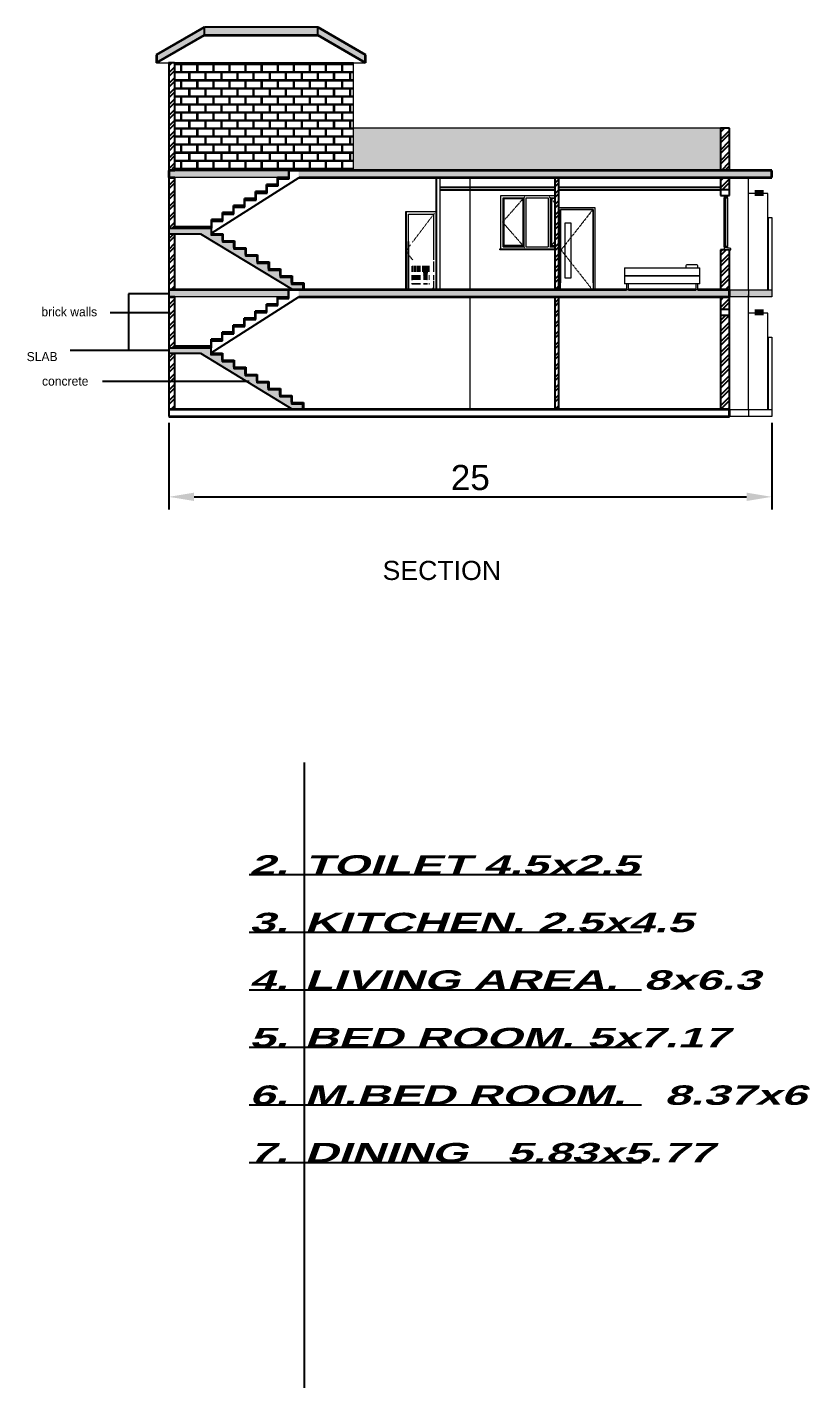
# Model space of a CAD drawing. Header units: millimetres. Extents: x 3093 to 4911, y 206 to 1650.
# Drawn here: x 4132 to 4911, y 206 to 1561 of the extents above; entities that cross this region are included whole.
import ezdxf

# ---------------------------------------------------------------- set-up
doc = ezdxf.new("R2010")
doc.units = ezdxf.units.MM
doc.linetypes.add('Centre', pattern=[1.25, 0.25, -0.1875, 0.625, -0.1875])
doc.linetypes.add('Dash4', pattern=[0.11811, 0.059055, -0.059055])
doc.layers.add('1', color=7, linetype='Continuous')
doc.layers.add('2', color=4, linetype='Continuous')
for name, color, linetype, lineweight in [('A-CLNGSUM', 5, 'Continuous', 9), ('A-DOORSYM', 1, 'Continuous', 9), ('A-FLOROTM', 6, 'Continuous', 9), ('A-FLORSTM', 2, 'Continuous', 9), ('A-GLAZIDM', 6, 'Continuous', 9), ('A-ROOFOTM', 4, 'Continuous', 9), ('A-WALL', 2, 'Continuous', 9), ('I-DETLFUM', 2, 'Continuous', 9)]:
    doc.layers.add(name, color=color, linetype=linetype, lineweight=lineweight)
doc.styles.add('KH1', font='')
doc.styles.get("Standard").update_dxf_attribs({"font": 'arial.ttf'})
doc.styles.get('KH1').set_extended_font_data('Arial Black')
doc.dimstyles.new('ISO-25', dxfattribs={"dimscale": 10, "dimtxt": 2.5, "dimasz": 2.5, "dimexe": 1.25, "dimexo": 0.625, "dimtad": 1, "dimlfac": 0.041667, "dimtxsty": 'Standard', "dimcen": 2.5, "dimadec": 0, "dimazin": 0, "dimtfac": 1, "dimtmove": 0, "dimatfit": 3, "dimfxl": 1, "dimarcsym": 0})
pattern_1 = [(45, (3901.658, 1050.776), (-5.3033, 5.3033), []), (45, (3905.193, 1050.776), (-5.3033, 5.3033), [])]
pattern_2 = [(45, (3901.658, 1169.776), (-5.3033, 5.3033), []), (45, (3905.193, 1169.776), (-5.3033, 5.3033), [])]

# ---------------------------------------------------------------- blocks, each defined once
blk = doc.blocks.new('Single Shutter with peep - D2-129681-Section 2')
at = {"color": 1}
blk.add_line((91.7, 128), (124.2, 128), dxfattribs=at)
at = {"layer": 'A-DOORSYM'}
for p, q in [((91.7, 208.2), (91.7, 135)), ((124.2, 208.2), (91.7, 208.2)), ((91.7, 208.2), (124.2, 208.2)), ((91.7, 128), (91.7, 208.2)), ((124.2, 135), (124.2, 208.2)), ((124.2, 208.2), (124.2, 128)), ((96.2, 194.9), (102.1, 194.9)), ((96.2, 139.8), (96.2, 194.9)), ((102.1, 194.9), (102.1, 139.8)), ((102.1, 139.8), (96.2, 139.8))]:
    blk.add_line(p, q, dxfattribs=at)
at = {"layer": 'A-DOORSYM', "linetype": 'Dash4'}
for p, q in [((123.6, 207.6), (92.3, 167.8)), ((92.3, 167.8), (123.6, 128))]:
    blk.add_line(p, q, dxfattribs=at)
blk = doc.blocks.new('Dbl All Bars - W3-V1-Section 2')
at = {"layer": 'A-GLAZIDM', "color": 252, "lineweight": 18}
for p, q in [((254.7, 229), (254.7, 226.6)), ((258, 229), (254.7, 229)), ((254.7, 226.6), (255.4, 226.6)), ((255.4, 226.6), (255.4, 227.4)), ((255.4, 227.4), (258, 227.4)), ((256.3, 227.4), (255.4, 227.4)), ((255.4, 227.4), (255.4, 177.5)), ((256.3, 177.5), (256.3, 227.4)), ((258, 227.4), (256.3, 227.4)), ((256.3, 227.4), (256.3, 226.6)), ((256.3, 226.6), (258, 226.6)), ((258, 227.4), (258, 229)), ((258, 226.6), (258, 227.4)), ((254.7, 178), (254.7, 175)), ((255.4, 178), (254.7, 178)), ((255.4, 177.5), (255.4, 178)), ((258, 177.5), (255.4, 177.5)), ((255.4, 177.5), (256.3, 177.5)), ((258, 178.3), (256.3, 178.3)), ((256.3, 178.3), (256.3, 177.5)), ((256.3, 177.5), (258, 177.5)), ((258, 177.5), (258, 178.3)), ((258, 177), (258, 177.5)), ((258.5, 177), (258, 177)), ((258.5, 176.8), (258.5, 177)), ((261.4, 176.3), (258.5, 176.8)), ((261.4, 175), (261.4, 176.3)), ((254.7, 175), (261.4, 175))]:
    blk.add_line(p, q, dxfattribs=at)
at = {"layer": 'A-GLAZIDM', "color": 252}
for p, q in [((254.7, 178), (254.7, 226.6)), ((258, 226.6), (258, 178.3))]:
    blk.add_line(p, q, dxfattribs=at)
blk = doc.blocks.new('Bay - Rectangular _3_ - 6ft-157447-Section 2')
at = {"layer": 'A-GLAZIDM', "color": 252, "linetype": 'Centre'}
for p, q in [((56.2, 227.8), (34, 202.5)), ((80.6, 227.8), (85.9, 221.9)), ((34, 202.5), (56.2, 177.1)), ((85.9, 183), (80.6, 177.1))]:
    blk.add_line(p, q, dxfattribs=at)
at = {"layer": 'A-GLAZIDM', "color": 252}
for p, q in [((34.8, 226.6), (55.1, 226.6)), ((34.8, 178), (34.8, 226.6)), ((35.2, 226.2), (35.2, 178.7)), ((35.2, 226.2), (54.7, 226.2)), ((35.6, 225.9), (35.2, 226.2)), ((35.6, 179.1), (35.6, 225.9)), ((35.6, 225.9), (54.3, 225.9)), ((54.7, 226.2), (54.3, 225.9)), ((54.3, 225.9), (54.3, 179.1)), ((54.7, 178.7), (54.7, 226.2)), ((55.1, 226.6), (55.1, 178)), ((57.4, 226.6), (79.4, 226.6)), ((57.4, 178), (57.4, 226.6)), ((79.4, 226.6), (79.4, 178)), ((81.7, 226.6), (85.9, 226.6)), ((81.7, 178), (81.7, 226.6)), ((82.6, 225.9), (82.2, 226.2)), ((85.9, 226.2), (82.2, 226.2)), ((82.2, 226.2), (82.2, 178.7)), ((82.6, 225.9), (82.6, 179.1)), ((85.9, 225.9), (82.6, 225.9)), ((34.8, 178), (55.1, 178)), ((35.2, 178.7), (35.6, 179.1)), ((35.2, 178.7), (54.7, 178.7)), ((54.3, 179.1), (35.6, 179.1)), ((54.7, 178.7), (54.3, 179.1)), ((57.4, 178), (79.4, 178)), ((81.7, 178), (85.9, 178)), ((82.2, 178.7), (82.6, 179.1)), ((82.2, 178.7), (85.9, 178.7)), ((82.6, 179.1), (85.9, 179.1)), ((31.4, 176), (80.8, 176)), ((31.4, 175), (31.4, 176)), ((80.8, 175), (31.4, 175)), ((80.8, 176), (85.9, 176)), ((85.9, 175), (80.8, 175))]:
    blk.add_line(p, q, dxfattribs=at)
blk = doc.blocks.new('Bed _3_ - 1372 x 1905mm - Double-V2-Section 2')
at = {"layer": 'I-DETLFUM', "color": 252}
for p, q in [((155.4, 157), (155.4, 149)), ((155.4, 157), (155.6, 157)), ((155.4, 149), (155.4, 141)), ((155.4, 149), (155.6, 149)), ((155.6, 149), (155.4, 149)), ((155.6, 157), (155.9, 157)), ((155.6, 149), (155.9, 149)), ((155.9, 149), (155.6, 149)), ((155.9, 157), (156.4, 157)), ((155.9, 149), (156.4, 149)), ((156.4, 149), (155.9, 149)), ((156.4, 157), (229.4, 157)), ((156.4, 149), (229.4, 149)), ((229.4, 149), (156.4, 149)), ((216.4, 159), (216.4, 157)), ((227.4, 160), (217.4, 160)), ((228.4, 157), (228.4, 159)), ((229.4, 157), (229.9, 157)), ((229.4, 149), (229.9, 149)), ((229.9, 149), (229.4, 149)), ((229.9, 157), (230.3, 157)), ((229.9, 149), (230.3, 149)), ((230.3, 149), (229.9, 149)), ((230.3, 157), (230.4, 157)), ((230.3, 149), (230.4, 149)), ((230.4, 149), (230.3, 149)), ((230.4, 149), (230.4, 157)), ((230.4, 141), (230.4, 149)), ((155.6, 141), (155.4, 141)), ((155.9, 141), (155.6, 141)), ((156.4, 141), (155.9, 141)), ((229.4, 141), (156.4, 141)), ((157.4, 141), (157.4, 135)), ((157.4, 141), (157.4, 135)), ((159.4, 135), (159.4, 141)), ((159.4, 135), (159.4, 141)), ((226.4, 141), (226.4, 135)), ((226.4, 141), (226.4, 135)), ((228.4, 135), (228.4, 141)), ((228.4, 135), (228.4, 141)), ((229.9, 141), (229.4, 141)), ((230.3, 141), (229.9, 141)), ((230.4, 141), (230.3, 141)), ((157.6, 135), (157.4, 135)), ((158, 135), (157.6, 135)), ((158.4, 135), (158, 135)), ((158.9, 135), (158.4, 135)), ((159.2, 135), (158.9, 135)), ((159.4, 135), (159.2, 135)), ((226.6, 135), (226.4, 135)), ((227, 135), (226.6, 135)), ((227.4, 135), (227, 135)), ((227.9, 135), (227.4, 135)), ((228.2, 135), (227.9, 135)), ((228.4, 135), (228.2, 135))]:
    blk.add_line(p, q, dxfattribs=at)
for centre, start, end in [((217.4, 159), 90, 180), ((227.4, 159), 0, 90)]:
    blk.add_arc(centre, 1, start, end, dxfattribs=at)
blk = doc.blocks.new('Single Shutter with Louvers - D3-123115-Section 2')
at = {"layer": 'A-DOORSYM'}
for p, q in [((4.3, 62.3), (4.3, 89.6)), ((4.3, 89.6), (29.6, 89.6)), ((29.6, 44), (29.6, 89.6)), ((29.6, 31.9), (29.6, 42.4)), ((8.1, 37.6), (9.2, 37.6)), ((8.1, 31.9), (8.1, 37.6)), ((9.2, 37), (8.1, 37)), ((8.1, 36.2), (9.2, 36.2)), ((9.2, 35.5), (8.1, 35.5)), ((8.1, 34.7), (9.2, 34.7)), ((9.2, 33.9), (8.1, 33.9)), ((8.1, 33.1), (9.2, 33.1)), ((9.2, 32.3), (8.1, 32.3)), ((8.1, 23.8), (8.1, 28.8)), ((8.1, 28.4), (16.5, 28.4)), ((16.5, 27.6), (8.1, 27.6)), ((9.9, 37.6), (12.1, 37.6)), ((12.1, 37), (9.9, 37)), ((9.9, 36.2), (12.1, 36.2)), ((12.1, 35.5), (9.9, 35.5)), ((9.9, 34.7), (12.1, 34.7)), ((12.1, 33.9), (9.9, 33.9)), ((9.9, 33.1), (12.1, 33.1)), ((12.1, 32.3), (9.9, 32.3)), ((12.9, 37.6), (16.5, 37.6)), ((16.5, 37), (12.9, 37)), ((12.9, 36.2), (16.5, 36.2)), ((16.5, 35.5), (12.9, 35.5)), ((12.9, 34.7), (16.5, 34.7)), ((16.5, 33.9), (12.9, 33.9)), ((12.9, 33.1), (16.5, 33.1)), ((16.5, 32.3), (12.9, 32.3)), ((17.9, 37.6), (25.3, 37.6)), ((25.3, 37), (17.9, 37)), ((17.9, 36.2), (25.3, 36.2)), ((25.3, 35.5), (17.9, 35.5)), ((17.9, 34.7), (25.3, 34.7)), ((25.3, 33.9), (17.9, 33.9)), ((17.9, 33.1), (25.3, 33.1)), ((25.3, 32.3), (17.9, 32.3)), ((19.2, 31.5), (23.6, 31.5)), ((19.3, 29.9), (23.5, 29.9)), ((23.5, 29.2), (19.3, 29.2)), ((19.3, 28.4), (23.5, 28.4)), ((23.5, 27.6), (19.3, 27.6)), ((23.2, 30.7), (19.7, 30.7)), ((24.8, 28.4), (25.3, 28.4)), ((25.3, 27.6), (24.8, 27.6)), ((29.6, 23.9), (29.6, 28.8)), ((8.1, 26.8), (16.5, 26.8)), ((16.5, 26), (8.1, 26)), ((8.1, 25.2), (16.5, 25.2)), ((16.5, 24.4), (8.1, 24.4)), ((8.1, 19.9), (8.1, 20.9)), ((8.1, 20.5), (16.5, 20.5)), ((16.5, 19.9), (8.1, 19.9)), ((19.3, 26.8), (23.5, 26.8)), ((23.5, 26), (19.3, 26)), ((19.3, 25.2), (23.5, 25.2)), ((23.5, 24.4), (19.3, 24.4)), ((19.3, 20.5), (23.5, 20.5)), ((23.5, 19.9), (19.3, 19.9)), ((24.8, 26.8), (25.3, 26.8)), ((25.3, 26), (24.8, 26)), ((24.8, 25.2), (25.3, 25.2)), ((25.3, 24.4), (24.8, 24.4)), ((24.8, 20.5), (25.3, 20.5)), ((25.3, 19.9), (24.8, 19.9)), ((29.6, 14), (29.6, 22.9))]:
    blk.add_line(p, q, dxfattribs=at)
at = {"layer": 'A-DOORSYM', "linetype": 'Centre'}
for p, q in [((8.6, 61.8), (30.2, 90.2)), ((1.9, 53), (4.1, 55.9)), ((5.5, 57.7), (6.3, 58.8)), ((1.9, 53), (4.1, 49.9)), ((5.5, 48), (8.4, 44)), ((12.9, 37.8), (16.5, 32.8)), ((19.3, 29), (23, 23.8)), ((25.2, 20.9), (25.3, 20.7)), ((28.3, 16.6), (30.2, 14))]:
    blk.add_line(p, q, dxfattribs=at)
blk = doc.blocks.new('*D29')
at = {"color": 0, "lineweight": -2, "transparency": 16777216}
for p, q in [((4273, 1166.9), (4273, 1080.7)), ((4873, 1166.9), (4873, 1080.7)), ((4298, 1093.2), (4848, 1093.2))]:
    blk.add_line(p, q, dxfattribs=at)
at = {"color": 0, "transparency": 16777216}
for points in [[(4298, 1097.4), (4298, 1089.1), (4273, 1093.2)], [(4848, 1097.4), (4848, 1089.1), (4873, 1093.2)]]:
    blk.add_solid(points, dxfattribs=at)
at = {"layer": 'Defpoints', "color": 0, "transparency": 16777216}
for p in [(4273, 1173.1), (4873, 1173.1), (4873, 1093.2)]:
    blk.add_point(p, dxfattribs=at)
at = {"color": 0, "transparency": 16777216, "insert": (4573, 1112.3), "char_height": 25, "attachment_point": 5}
blk.add_mtext('25', dxfattribs=at)

msp = doc.modelspace()

# ---------------------------------------------------------------- hatches: boundary and pattern name
h = msp.add_hatch(color=256)
h.dxf.hatch_style = 1
h.paths.add_polyline_path([(4308.295, 1552.612), (4308.295, 1560.695), (4260.728, 1533.232), (4260.728, 1525.149)])
h.paths.add_polyline_path([(4421.161, 1560.695), (4308.295, 1560.695), (4308.295, 1552.612), (4421.161, 1552.612)])
h.paths.add_polyline_path([(4421.161, 1560.695), (4421.161, 1552.612), (4468.728, 1525.149), (4468.728, 1533.232)])
h = msp.add_hatch()
h.set_pattern_fill('ANSI32', color=256, scale=20)
h.set_pattern_definition([(45, (3901.658, 931.776), (-5.3033, 5.3033), []), (45, (3905.193, 931.776), (-5.3033, 5.3033), [])])
h.paths.add_polyline_path([(4830.978, 1460.149), (4821.978, 1460.149), (4821.978, 1418.149), (4830.978, 1418.149)])
h.paths.add_polyline_path([(4278.978, 1525.149), (4278.728, 1525.149), (4272.978, 1525.149), (4272.978, 1418.149), (4278.978, 1418.149)])
h = msp.add_hatch()
h.set_pattern_fill('AR-B816C', color=256)
h.set_pattern_definition([(0, (3901.658, 931.776), (8, 8), [15.625, -0.375]), (0, (3893.658, 932.151), (8, 8), [15.625, -0.375]), (90, (3901.658, 931.776), (-8, 8), [-8.375, 7.625]), (90, (3901.283, 931.776), (-8, 8), [-8.375, 7.625])])
h.paths.add_polyline_path([(4456.728, 1525.149), (4278.978, 1525.149), (4278.978, 1418.149), (4392.228, 1418.149), (4456.728, 1418.149)])
h = msp.add_hatch(color=256)
h.dxf.hatch_style = 1
h.paths.add_polyline_path([(4821.978, 1460.149), (4456.728, 1460.149), (4456.728, 1418.149), (4821.978, 1418.149)])
h = msp.add_hatch(color=256)
h.dxf.hatch_style = 1
h.paths.add_polyline_path([(4314.486, 1360.649), (4278.728, 1360.649), (4272.978, 1360.649), (4272.978, 1355.149), (4304.334, 1355.149), (4396.271, 1299.149), (4406.423, 1299.149), (4406.423, 1304.649), (4394.931, 1304.649), (4394.931, 1311.649), (4383.439, 1311.649), (4383.439, 1318.649), (4371.947, 1318.649), (4371.947, 1325.649), (4360.455, 1325.649), (4360.455, 1332.649), (4348.962, 1332.649), (4348.962, 1339.649), (4337.47, 1339.649), (4337.47, 1346.649), (4325.978, 1346.649), (4325.978, 1353.649), (4314.486, 1353.649)])
h.paths.add_polyline_path([(4391.978, 1418.149), (4278.978, 1418.149), (4272.978, 1418.149), (4272.978, 1411.149), (4278.978, 1411.149), (4380.978, 1411.149), (4391.978, 1411.149)])
h.paths.add_polyline_path([(4830.978, 1418.149), (4799.453, 1418.149), (4799.26, 1418.149), (4798.478, 1418.149), (4798.044, 1418.149), (4797.503, 1418.149), (4730.453, 1418.149), (4730.26, 1418.149), (4729.478, 1418.149), (4729.044, 1418.149), (4728.503, 1418.149), (4695.206, 1418.149), (4695.206, 1418.147), (4662.75, 1418.147), (4402.978, 1418.149), (4402.278, 1418.149), (4402.278, 1411.149), (4830.978, 1411.149)])
h.paths.add_polyline_path([(4849.978, 1418.149), (4830.978, 1418.149), (4830.978, 1411.149), (4849.978, 1411.149)])
h.paths.add_polyline_path([(4872.978, 1418.149), (4849.978, 1418.149), (4849.978, 1411.149), (4872.978, 1411.149)])
h = msp.add_hatch()
h.set_pattern_fill('ANSI32', color=256, scale=20)
h.set_pattern_definition(pattern_2)
h.paths.add_polyline_path([(4278.978, 1411.149), (4272.978, 1411.149), (4272.978, 1360.649), (4278.978, 1360.649)])
h = msp.add_hatch()
h.set_pattern_fill('ANSI32', color=256, scale=20)
h.set_pattern_definition(pattern_2)
h.paths.add_polyline_path([(4660.978, 1411.149), (4656.978, 1411.149), (4656.978, 1299.149), (4660.978, 1299.149)])
h = msp.add_hatch()
h.set_pattern_fill('ANSI32', color=256, scale=20)
h.set_pattern_definition(pattern_2)
h.paths.add_polyline_path([(4830.978, 1411.149), (4821.978, 1411.149), (4821.978, 1399.149), (4830.978, 1399.149)])
h = msp.add_hatch(color=256)
h.dxf.hatch_style = 1
h.paths.add_polyline_path([(4865.006, 1398.762), (4856.006, 1398.762), (4856.006, 1392.762), (4865.006, 1392.762)])
h = msp.add_hatch()
h.set_pattern_fill('ANSI32', color=256, scale=20)
h.set_pattern_definition(pattern_2)
h.paths.add_polyline_path([(4278.978, 1355.149), (4272.978, 1355.149), (4272.978, 1299.149), (4278.978, 1299.149)])
h = msp.add_hatch()
h.set_pattern_fill('ANSI32', color=256, scale=20)
h.set_pattern_definition(pattern_2)
h.paths.add_polyline_path([(4830.978, 1339.149), (4825.742, 1339.149), (4821.978, 1339.149), (4821.978, 1299.149), (4830.978, 1299.149)])
h = msp.add_hatch(color=256)
h.dxf.hatch_style = 1
h.paths.add_polyline_path([(4314.486, 1241.649), (4278.728, 1241.649), (4272.978, 1241.649), (4272.978, 1236.149), (4304.334, 1236.149), (4396.271, 1180.149), (4406.423, 1180.149), (4406.423, 1185.649), (4394.931, 1185.649), (4394.931, 1192.649), (4383.439, 1192.649), (4383.439, 1199.649), (4371.947, 1199.649), (4371.947, 1206.649), (4360.455, 1206.649), (4360.455, 1213.649), (4348.962, 1213.649), (4348.962, 1220.649), (4337.47, 1220.649), (4337.47, 1227.649), (4325.978, 1227.649), (4325.978, 1234.649), (4314.486, 1234.649)])
h.paths.add_polyline_path([(4391.978, 1299.149), (4278.978, 1299.149), (4272.978, 1299.149), (4272.978, 1292.149), (4278.978, 1292.149), (4380.978, 1292.149), (4391.978, 1292.149)])
h.paths.add_polyline_path([(4830.978, 1299.149), (4799.453, 1299.149), (4799.26, 1299.149), (4798.478, 1299.149), (4798.044, 1299.149), (4797.503, 1299.149), (4730.453, 1299.149), (4730.26, 1299.149), (4729.478, 1299.149), (4729.044, 1299.149), (4728.503, 1299.149), (4695.206, 1299.149), (4695.206, 1299.147), (4662.75, 1299.147), (4402.978, 1299.149), (4402.278, 1299.149), (4402.278, 1292.149), (4830.978, 1292.149)])
h.paths.add_polyline_path([(4849.978, 1299.149), (4830.978, 1299.149), (4830.978, 1292.149), (4849.978, 1292.149)])
h.paths.add_polyline_path([(4872.978, 1299.149), (4849.978, 1299.149), (4849.978, 1292.149), (4872.978, 1292.149)])
h = msp.add_hatch()
h.set_pattern_fill('ANSI32', color=256, scale=20)
h.set_pattern_definition(pattern_1)
h.paths.add_polyline_path([(4278.978, 1292.149), (4272.978, 1292.149), (4272.978, 1241.649), (4278.978, 1241.649)])
h = msp.add_hatch()
h.set_pattern_fill('ANSI32', color=256, scale=20)
h.set_pattern_definition(pattern_1)
h.paths.add_polyline_path([(4660.978, 1292.149), (4656.978, 1292.149), (4656.978, 1180.149), (4660.978, 1180.149)])
h = msp.add_hatch()
h.set_pattern_fill('ANSI32', color=256, scale=20)
h.set_pattern_definition(pattern_1)
h.paths.add_polyline_path([(4830.978, 1292.149), (4821.978, 1292.149), (4821.978, 1280.149), (4830.978, 1280.149)])
h = msp.add_hatch()
h.set_pattern_fill('ANSI32', color=256, scale=20)
h.set_pattern_definition([(45, (-12186.933, -5038.182), (-5.303301, 5.303301), []), (45, (-12183.397, -5038.182), (-5.303301, 5.303301), [])])
h.paths.add_polyline_path([(4830.978, 1274.149), (4821.978, 1274.149), (4821.978, 1220.149), (4830.978, 1220.149)])
h.paths.add_polyline_path([(4830.978, 1220.149), (4821.978, 1220.149), (4821.978, 1180.149), (4830.978, 1180.149)])
h = msp.add_hatch(color=256)
h.dxf.hatch_style = 1
h.paths.add_polyline_path([(4865.006, 1279.762), (4856.006, 1279.762), (4856.006, 1273.762), (4865.006, 1273.762)])
h = msp.add_hatch()
h.set_pattern_fill('ANSI32', color=256, scale=20)
h.set_pattern_definition(pattern_1)
h.paths.add_polyline_path([(4278.978, 1236.149), (4272.978, 1236.149), (4272.978, 1180.149), (4278.978, 1180.149)])

# ---------------------------------------------------------------- linework, layer by layer
for p, q in [((4308.295, 1552.612), (4308.295, 1560.695)), ((4421.161, 1560.695), (4308.295, 1560.695)), ((4421.161, 1552.612), (4421.161, 1560.695)), ((4315.228, 1355.594), (4402.528, 1411.149)), ((4381.228, 1404.149), (4381.228, 1411.149)), ((4392.228, 1411.149), (4392.228, 1418.149)), ((4359.228, 1390.149), (4359.228, 1397.149)), ((4370.228, 1397.149), (4370.228, 1404.149)), ((4337.228, 1376.149), (4337.228, 1383.149)), ((4348.228, 1383.149), (4348.228, 1390.149)), ((4315.228, 1362.149), (4315.228, 1369.149)), ((4326.228, 1369.149), (4326.228, 1376.149)), ((4868.978, 1371.149), (4868.978, 1299.149)), ((4273.228, 1360.649), (4278.978, 1360.649)), ((4273.228, 1360.649), (4278.978, 1360.649)), ((4273.228, 1355.149), (4304.584, 1355.149)), ((4304.584, 1355.149), (4396.521, 1299.149)), ((4315.228, 1362.149), (4315.228, 1360.649)), ((4315.228, 1355.149), (4315.228, 1360.649)), ((4326.228, 1353.649), (4326.228, 1346.649)), ((4337.72, 1346.649), (4337.72, 1339.649)), ((4349.212, 1339.649), (4349.212, 1332.649)), ((4360.705, 1332.649), (4360.705, 1325.649)), ((4372.197, 1325.649), (4372.197, 1318.649)), ((4383.689, 1318.649), (4383.689, 1311.649)), ((4395.181, 1311.649), (4395.181, 1304.649)), ((4406.673, 1304.649), (4406.673, 1299.149)), ((4272.978, 1295.444), (4232.938, 1295.444)), ((4232.938, 1295.444), (4232.938, 1238.92)), ((4314.978, 1236.58), (4402.301, 1292.149)), ((4380.978, 1285.134), (4380.978, 1292.134)), ((4391.978, 1292.134), (4391.978, 1299.134)), ((4407.165, 1299.149), (4406.673, 1299.149)), ((4407.165, 1299.149), (4406.673, 1299.149)), ((4214.478, 1276.596), (4274.297, 1276.596)), ((4358.978, 1271.134), (4358.978, 1278.134)), ((4369.978, 1278.134), (4369.978, 1285.134)), ((4336.978, 1257.134), (4336.978, 1264.134)), ((4347.978, 1264.134), (4347.978, 1271.134)), ((4314.978, 1243.134), (4314.978, 1250.134)), ((4325.978, 1250.134), (4325.978, 1257.134)), ((4868.978, 1252.149), (4868.978, 1180.149)), ((4272.978, 1238.92), (4174.776, 1238.92)), ((4272.978, 1241.634), (4278.728, 1241.634)), ((4272.978, 1241.634), (4278.728, 1241.634)), ((4272.978, 1236.134), (4304.334, 1236.134)), ((4304.334, 1236.134), (4396.271, 1180.134)), ((4314.978, 1243.134), (4314.978, 1241.634)), ((4314.978, 1236.134), (4314.978, 1241.634)), ((4325.978, 1234.634), (4325.978, 1227.634)), ((4337.47, 1227.634), (4337.47, 1220.634)), ((4348.962, 1220.634), (4348.962, 1213.634)), ((4207.024, 1208.298), (4353.004, 1208.298)), ((4360.455, 1213.634), (4360.455, 1206.634)), ((4371.947, 1206.634), (4371.947, 1199.634)), ((4383.439, 1199.634), (4383.439, 1192.634)), ((4394.931, 1192.634), (4394.931, 1185.634)), ((4406.423, 1185.634), (4406.423, 1180.134)), ((4406.915, 1180.134), (4406.423, 1180.134)), ((4406.915, 1180.134), (4406.423, 1180.134))]:
    msp.add_line(p, q)
at = {"color": 252}
for p, q in [((4508.947, 1377.149), (4508.947, 1299.149)), ((4511.309, 1347.429), (4511.309, 1299.149))]:
    msp.add_line(p, q, dxfattribs=at)
at = {"layer": '2'}
for p, q in [((4407.739, 828.663), (4407.739, 206.359)), ((4352.771, 717.152), (4743.389, 717.152)), ((4352.771, 659.868), (4743.389, 659.868)), ((4352.771, 602.585), (4743.389, 602.585)), ((4352.771, 545.301), (4743.389, 545.301)), ((4352.771, 488.017), (4743.389, 488.017)), ((4352.771, 430.733), (4743.389, 430.733))]:
    msp.add_line(p, q, dxfattribs=at)
at = {"layer": 'A-CLNGSUM', "lineweight": 25}
for p, q in [((4656.978, 1401.149), (4542.974, 1401.149)), ((4542.974, 1398.905), (4656.978, 1398.905)), ((4821.978, 1401.149), (4660.978, 1401.149)), ((4660.978, 1398.905), (4821.978, 1398.905))]:
    msp.add_line(p, q, dxfattribs=at)
at = {"layer": 'A-FLOROTM', "lineweight": 35}
for p, q in [((4278.978, 1418.149), (4272.978, 1418.149)), ((4272.978, 1418.149), (4272.978, 1411.149)), ((4272.978, 1411.149), (4278.978, 1411.149)), ((4872.978, 1418.149), (4392.228, 1418.149)), ((4402.528, 1411.149), (4872.978, 1411.149)), ((4872.978, 1411.149), (4872.978, 1418.149)), ((4278.978, 1299.149), (4272.978, 1299.149)), ((4272.978, 1292.149), (4278.978, 1292.149)), ((4728.503, 1299.149), (4278.978, 1299.149)), ((4402.301, 1292.149), (4830.978, 1292.149)), ((4797.503, 1299.149), (4730.453, 1299.149)), ((4830.978, 1299.149), (4799.453, 1299.149)), ((4830.978, 1292.149), (4830.978, 1299.149)), ((4278.978, 1180.149), (4272.978, 1180.149)), ((4830.978, 1180.149), (4278.978, 1180.149)), ((4830.978, 1173.149), (4830.978, 1180.149)), ((4272.978, 1173.149), (4278.978, 1173.149)), ((4272.978, 1173.149), (4830.978, 1173.149))]:
    msp.add_line(p, q, dxfattribs=at)
at = {"layer": 'A-FLOROTM'}
for p, q in [((4872.978, 1292.149), (4830.978, 1292.149)), ((4849.978, 1299.149), (4849.978, 1292.149)), ((4872.978, 1299.149), (4872.978, 1292.149)), ((4849.978, 1180.149), (4849.978, 1173.149)), ((4872.978, 1180.149), (4872.978, 1173.149)), ((4872.978, 1173.149), (4830.978, 1173.149))]:
    msp.add_line(p, q, dxfattribs=at)
at = {"layer": 'A-FLORSTM', "lineweight": 25}
for p, q in [((4392.228, 1411.149), (4381.228, 1411.149)), ((4381.228, 1411.149), (4381.228, 1409.649)), ((4381.72, 1409.649), (4381.228, 1409.649)), ((4381.228, 1409.649), (4392.228, 1409.649)), ((4381.228, 1409.355), (4381.228, 1404.149)), ((4381.72, 1402.649), (4381.72, 1409.649)), ((4392.228, 1416.355), (4392.228, 1411.149)), ((4392.228, 1409.649), (4392.228, 1411.149)), ((4392.228, 1409.649), (4392.72, 1409.649)), ((4392.72, 1409.649), (4392.72, 1418.149)), ((4370.228, 1397.149), (4359.228, 1397.149)), ((4359.228, 1397.149), (4359.228, 1395.649)), ((4359.72, 1395.649), (4359.228, 1395.649)), ((4359.228, 1395.649), (4370.228, 1395.649)), ((4359.228, 1395.355), (4359.228, 1390.149)), ((4359.72, 1388.649), (4359.72, 1395.649)), ((4381.228, 1404.149), (4370.228, 1404.149)), ((4370.228, 1404.149), (4370.228, 1402.649)), ((4370.72, 1402.649), (4370.228, 1402.649)), ((4370.228, 1402.649), (4381.228, 1402.649)), ((4370.228, 1402.355), (4370.228, 1397.149)), ((4370.228, 1395.649), (4370.228, 1397.149)), ((4370.228, 1395.649), (4370.72, 1395.649)), ((4370.72, 1395.649), (4370.72, 1402.649)), ((4381.228, 1402.649), (4381.228, 1404.149)), ((4381.228, 1402.649), (4381.72, 1402.649)), ((4348.228, 1383.149), (4337.228, 1383.149)), ((4337.228, 1383.149), (4337.228, 1381.649)), ((4337.72, 1381.649), (4337.228, 1381.649)), ((4337.228, 1381.649), (4348.228, 1381.649)), ((4337.72, 1374.649), (4337.72, 1381.649)), ((4359.228, 1390.149), (4348.228, 1390.149)), ((4348.228, 1390.149), (4348.228, 1388.649)), ((4348.72, 1388.649), (4348.228, 1388.649)), ((4348.228, 1388.649), (4359.228, 1388.649)), ((4348.228, 1388.355), (4348.228, 1383.149)), ((4348.228, 1381.649), (4348.228, 1383.149)), ((4348.228, 1381.649), (4348.72, 1381.649)), ((4348.72, 1381.649), (4348.72, 1388.649)), ((4359.228, 1388.649), (4359.228, 1390.149)), ((4359.228, 1388.649), (4359.72, 1388.649)), ((4326.228, 1369.149), (4315.228, 1369.149)), ((4315.228, 1369.149), (4315.228, 1367.649)), ((4337.228, 1376.149), (4326.228, 1376.149)), ((4326.228, 1376.149), (4326.228, 1374.649)), ((4326.72, 1374.649), (4326.228, 1374.649)), ((4326.228, 1374.649), (4337.228, 1374.649)), ((4326.228, 1374.355), (4326.228, 1369.149)), ((4326.228, 1367.649), (4326.228, 1369.149)), ((4326.72, 1367.649), (4326.72, 1374.649)), ((4337.228, 1381.355), (4337.228, 1376.149)), ((4337.228, 1374.649), (4337.228, 1376.149)), ((4337.228, 1374.649), (4337.72, 1374.649)), ((4315.228, 1362.149), (4278.978, 1362.149)), ((4278.978, 1360.649), (4315.228, 1360.649)), ((4315.72, 1367.649), (4315.228, 1367.649)), ((4315.228, 1367.649), (4326.228, 1367.649)), ((4315.228, 1367.355), (4315.228, 1362.149)), ((4315.228, 1360.649), (4315.72, 1360.649)), ((4315.72, 1355.149), (4315.228, 1355.149)), ((4315.228, 1353.649), (4315.228, 1355.149)), ((4315.228, 1355.149), (4326.228, 1355.149)), ((4315.72, 1360.649), (4315.72, 1367.649)), ((4326.228, 1367.649), (4326.72, 1367.649)), ((4326.228, 1355.149), (4326.228, 1353.649)), ((4326.228, 1355.149), (4326.72, 1355.149)), ((4326.72, 1355.149), (4326.72, 1346.649)), ((4326.228, 1353.649), (4314.736, 1353.649)), ((4326.228, 1348.443), (4326.228, 1353.649)), ((4337.72, 1346.649), (4326.228, 1346.649)), ((4326.72, 1348.149), (4337.72, 1348.149)), ((4337.72, 1348.149), (4337.72, 1346.649)), ((4337.72, 1348.149), (4338.212, 1348.149)), ((4337.72, 1341.443), (4337.72, 1346.649)), ((4338.212, 1348.149), (4338.212, 1339.649)), ((4338.212, 1341.149), (4349.212, 1341.149)), ((4349.212, 1341.149), (4349.212, 1339.649)), ((4349.212, 1341.149), (4349.705, 1341.149)), ((4349.705, 1341.149), (4349.705, 1332.649)), ((4349.212, 1339.649), (4337.72, 1339.649)), ((4349.212, 1334.443), (4349.212, 1339.649)), ((4360.705, 1332.649), (4349.212, 1332.649)), ((4349.705, 1334.149), (4360.705, 1334.149)), ((4360.705, 1334.149), (4360.705, 1332.649)), ((4360.705, 1334.149), (4361.197, 1334.149)), ((4360.705, 1327.443), (4360.705, 1332.649)), ((4361.197, 1334.149), (4361.197, 1325.649)), ((4372.197, 1325.649), (4360.705, 1325.649)), ((4361.197, 1327.149), (4372.197, 1327.149)), ((4372.197, 1327.149), (4372.197, 1325.649)), ((4372.197, 1327.149), (4372.689, 1327.149)), ((4372.197, 1320.443), (4372.197, 1325.649)), ((4383.689, 1318.649), (4372.197, 1318.649)), ((4372.689, 1327.149), (4372.689, 1318.649)), ((4372.689, 1320.149), (4383.689, 1320.149)), ((4383.689, 1320.149), (4383.689, 1318.649)), ((4383.689, 1320.149), (4384.181, 1320.149)), ((4383.689, 1313.443), (4383.689, 1318.649)), ((4384.181, 1320.149), (4384.181, 1311.649)), ((4395.181, 1311.649), (4383.689, 1311.649)), ((4384.181, 1313.149), (4395.181, 1313.149)), ((4395.181, 1313.149), (4395.181, 1311.649)), ((4395.181, 1313.149), (4395.673, 1313.149)), ((4395.181, 1306.443), (4395.181, 1311.649)), ((4406.673, 1304.649), (4395.181, 1304.649)), ((4395.673, 1313.149), (4395.673, 1304.649)), ((4395.673, 1306.149), (4406.673, 1306.149)), ((4406.673, 1306.149), (4406.673, 1304.649)), ((4406.673, 1306.149), (4407.165, 1306.149)), ((4406.673, 1299.443), (4406.673, 1304.649)), ((4407.165, 1306.149), (4407.165, 1299.149)), ((4391.978, 1292.134), (4380.978, 1292.134)), ((4380.978, 1292.134), (4380.978, 1290.634)), ((4381.47, 1290.634), (4380.978, 1290.634)), ((4380.978, 1290.634), (4391.978, 1290.634)), ((4380.978, 1290.34), (4380.978, 1285.134)), ((4381.47, 1283.634), (4381.47, 1290.634)), ((4391.978, 1297.34), (4391.978, 1292.134)), ((4391.978, 1290.634), (4391.978, 1292.134)), ((4391.978, 1290.634), (4392.47, 1290.634)), ((4392.47, 1290.634), (4392.47, 1299.149)), ((4369.978, 1278.134), (4358.978, 1278.134)), ((4358.978, 1278.134), (4358.978, 1276.634)), ((4359.47, 1276.634), (4358.978, 1276.634)), ((4358.978, 1276.634), (4369.978, 1276.634)), ((4358.978, 1276.34), (4358.978, 1271.134)), ((4359.47, 1269.634), (4359.47, 1276.634)), ((4380.978, 1285.134), (4369.978, 1285.134)), ((4369.978, 1285.134), (4369.978, 1283.634)), ((4370.47, 1283.634), (4369.978, 1283.634)), ((4369.978, 1283.634), (4380.978, 1283.634)), ((4369.978, 1283.34), (4369.978, 1278.134)), ((4369.978, 1276.634), (4369.978, 1278.134)), ((4369.978, 1276.634), (4370.47, 1276.634)), ((4370.47, 1276.634), (4370.47, 1283.634)), ((4380.978, 1283.634), (4380.978, 1285.134)), ((4380.978, 1283.634), (4381.47, 1283.634)), ((4347.978, 1264.134), (4336.978, 1264.134)), ((4336.978, 1264.134), (4336.978, 1262.634)), ((4337.47, 1262.634), (4336.978, 1262.634)), ((4336.978, 1262.634), (4347.978, 1262.634)), ((4336.978, 1262.34), (4336.978, 1257.134)), ((4337.47, 1255.634), (4337.47, 1262.634)), ((4358.978, 1271.134), (4347.978, 1271.134)), ((4347.978, 1271.134), (4347.978, 1269.634)), ((4348.47, 1269.634), (4347.978, 1269.634)), ((4347.978, 1269.634), (4358.978, 1269.634)), ((4347.978, 1269.34), (4347.978, 1264.134)), ((4347.978, 1262.634), (4347.978, 1264.134)), ((4347.978, 1262.634), (4348.47, 1262.634)), ((4348.47, 1262.634), (4348.47, 1269.634)), ((4358.978, 1269.634), (4358.978, 1271.134)), ((4358.978, 1269.634), (4359.47, 1269.634)), ((4325.978, 1250.134), (4314.978, 1250.134)), ((4314.978, 1250.134), (4314.978, 1248.634)), ((4315.47, 1248.634), (4314.978, 1248.634)), ((4314.978, 1248.634), (4325.978, 1248.634)), ((4314.978, 1248.34), (4314.978, 1243.134)), ((4315.47, 1241.634), (4315.47, 1248.634)), ((4336.978, 1257.134), (4325.978, 1257.134)), ((4325.978, 1257.134), (4325.978, 1255.634)), ((4326.47, 1255.634), (4325.978, 1255.634)), ((4325.978, 1255.634), (4336.978, 1255.634)), ((4325.978, 1255.34), (4325.978, 1250.134)), ((4325.978, 1248.634), (4325.978, 1250.134)), ((4325.978, 1248.634), (4326.47, 1248.634)), ((4326.47, 1248.634), (4326.47, 1255.634)), ((4336.978, 1255.634), (4336.978, 1257.134)), ((4336.978, 1255.634), (4337.47, 1255.634)), ((4314.978, 1243.134), (4278.728, 1243.134)), ((4278.728, 1241.634), (4314.978, 1241.634)), ((4325.978, 1234.634), (4314.486, 1234.634)), ((4314.978, 1241.634), (4315.47, 1241.634)), ((4315.47, 1236.134), (4314.978, 1236.134)), ((4314.978, 1234.634), (4314.978, 1236.134)), ((4314.978, 1236.134), (4325.978, 1236.134)), ((4325.978, 1236.134), (4325.978, 1234.634)), ((4325.978, 1236.134), (4326.47, 1236.134)), ((4325.978, 1229.428), (4325.978, 1234.634)), ((4326.47, 1236.134), (4326.47, 1227.634)), ((4337.47, 1227.634), (4325.978, 1227.634)), ((4326.47, 1229.134), (4337.47, 1229.134)), ((4337.47, 1229.134), (4337.47, 1227.634)), ((4337.47, 1229.134), (4337.962, 1229.134)), ((4337.47, 1222.428), (4337.47, 1227.634)), ((4348.962, 1220.634), (4337.47, 1220.634)), ((4337.962, 1229.134), (4337.962, 1220.634)), ((4337.962, 1222.134), (4348.962, 1222.134)), ((4348.962, 1222.134), (4348.962, 1220.634)), ((4348.962, 1222.134), (4349.455, 1222.134)), ((4348.962, 1215.428), (4348.962, 1220.634)), ((4349.455, 1222.134), (4349.455, 1213.634)), ((4360.455, 1213.634), (4348.962, 1213.634)), ((4349.455, 1215.134), (4360.455, 1215.134)), ((4360.455, 1215.134), (4360.455, 1213.634)), ((4360.455, 1215.134), (4360.947, 1215.134)), ((4360.455, 1208.428), (4360.455, 1213.634)), ((4371.947, 1206.634), (4360.455, 1206.634)), ((4360.947, 1215.134), (4360.947, 1206.634)), ((4360.947, 1208.134), (4371.947, 1208.134)), ((4371.947, 1208.134), (4371.947, 1206.634)), ((4371.947, 1208.134), (4372.439, 1208.134)), ((4371.947, 1201.428), (4371.947, 1206.634)), ((4372.439, 1208.134), (4372.439, 1199.634)), ((4383.439, 1199.634), (4371.947, 1199.634)), ((4372.439, 1201.134), (4383.439, 1201.134)), ((4383.439, 1201.134), (4383.439, 1199.634)), ((4383.439, 1201.134), (4383.931, 1201.134)), ((4383.439, 1194.428), (4383.439, 1199.634)), ((4394.931, 1192.634), (4383.439, 1192.634)), ((4383.931, 1201.134), (4383.931, 1192.634)), ((4383.931, 1194.134), (4394.931, 1194.134)), ((4394.931, 1194.134), (4394.931, 1192.634)), ((4394.931, 1194.134), (4395.423, 1194.134)), ((4394.931, 1187.428), (4394.931, 1192.634)), ((4395.423, 1194.134), (4395.423, 1185.634)), ((4406.423, 1185.634), (4394.931, 1185.634)), ((4395.423, 1187.134), (4406.423, 1187.134)), ((4406.423, 1187.134), (4406.423, 1185.634)), ((4406.423, 1187.134), (4406.915, 1187.134)), ((4406.423, 1180.428), (4406.423, 1185.634)), ((4406.915, 1187.134), (4406.915, 1180.134))]:
    msp.add_line(p, q, dxfattribs=at)
at = {"layer": 'A-FLORSTM'}
for p, q in [((4314.736, 1360.649), (4314.736, 1353.649)), ((4314.486, 1241.634), (4314.486, 1234.634))]:
    msp.add_line(p, q, dxfattribs=at)
at = {"layer": 'A-ROOFOTM', "lineweight": 35}
for p, q in [((4260.728, 1533.232), (4308.295, 1560.695)), ((4421.161, 1560.695), (4468.728, 1533.232)), ((4260.728, 1525.149), (4308.295, 1552.612)), ((4308.295, 1552.612), (4421.161, 1552.612)), ((4421.161, 1552.612), (4468.728, 1525.149)), ((4260.728, 1533.232), (4260.728, 1525.149)), ((4468.728, 1525.149), (4468.728, 1533.232))]:
    msp.add_line(p, q, dxfattribs=at)
at = {"layer": 'A-ROOFOTM'}
for p, q in [((4260.728, 1525.149), (4272.728, 1525.149)), ((4456.728, 1525.149), (4468.728, 1525.149))]:
    msp.add_line(p, q, dxfattribs=at)
at = {"layer": 'A-WALL', "lineweight": 25}
for p, q in [((4278.728, 1525.149), (4272.728, 1525.149)), ((4272.978, 1525.149), (4272.978, 1418.149)), ((4278.978, 1418.149), (4278.978, 1525.149)), ((4821.978, 1460.149), (4821.978, 1418.149)), ((4830.978, 1460.149), (4821.978, 1460.149)), ((4830.978, 1418.149), (4830.978, 1460.149)), ((4272.978, 1413.149), (4272.978, 1299.149)), ((4278.978, 1360.649), (4278.978, 1411.149)), ((4539.006, 1410.762), (4539.006, 1298.762)), ((4656.978, 1411.149), (4656.978, 1299.149)), ((4660.978, 1299.149), (4660.978, 1411.149)), ((4821.978, 1411.149), (4821.978, 1393.149)), ((4830.978, 1393.149), (4830.978, 1411.149)), ((4821.978, 1399.149), (4830.978, 1399.149)), ((4821.978, 1393.149), (4830.978, 1393.149)), ((4278.978, 1299.149), (4278.978, 1355.149)), ((4821.978, 1339.149), (4821.978, 1299.149)), ((4830.978, 1339.149), (4821.978, 1339.149)), ((4830.978, 1299.149), (4830.978, 1339.149)), ((4272.978, 1301.149), (4272.978, 1173.149)), ((4278.978, 1241.649), (4278.978, 1292.149)), ((4656.978, 1292.149), (4656.978, 1180.149)), ((4660.978, 1180.149), (4660.978, 1292.149)), ((4821.978, 1292.149), (4821.978, 1274.149)), ((4830.978, 1274.149), (4830.978, 1294.149)), ((4821.978, 1280.149), (4830.978, 1280.149)), ((4821.978, 1274.149), (4821.978, 1180.149)), ((4821.978, 1274.149), (4830.978, 1274.149)), ((4830.978, 1180.149), (4830.978, 1274.149)), ((4278.978, 1180.149), (4278.978, 1236.149))]:
    msp.add_line(p, q, dxfattribs=at)
at = {"layer": 'A-WALL'}
for p, q in [((4456.728, 1525.149), (4278.728, 1525.149)), ((4456.728, 1418.149), (4456.728, 1525.149)), ((4821.978, 1460.149), (4456.728, 1460.149)), ((4278.978, 1418.149), (4392.228, 1418.149)), ((4381.228, 1411.149), (4278.978, 1411.149)), ((4542.974, 1298.762), (4542.974, 1410.762)), ((4572.978, 1299.149), (4572.978, 1411.149)), ((4849.978, 1299.149), (4849.978, 1411.149)), ((4868.978, 1395.149), (4849.978, 1395.149)), ((4868.978, 1371.149), (4868.978, 1395.149)), ((4603.478, 1393.149), (4656.978, 1393.149)), ((4603.478, 1340.133), (4603.478, 1393.149)), ((4508.947, 1377.149), (4538.947, 1377.149)), ((4538.947, 1377.149), (4538.947, 1299.149)), ((4660.978, 1381.149), (4696.978, 1381.149)), ((4696.978, 1381.149), (4696.978, 1299.149)), ((4868.978, 1371.149), (4872.978, 1371.149)), ((4872.978, 1371.149), (4872.978, 1299.149)), ((4278.978, 1299.149), (4325.144, 1299.149)), ((4391.978, 1292.149), (4278.978, 1292.149)), ((4572.978, 1180.149), (4572.978, 1292.149)), ((4830.978, 1299.149), (4872.978, 1299.149)), ((4849.978, 1180.149), (4849.978, 1294.149)), ((4868.978, 1276.149), (4849.978, 1276.149)), ((4868.978, 1252.149), (4868.978, 1276.149)), ((4868.978, 1252.149), (4872.978, 1252.149)), ((4872.978, 1252.149), (4872.978, 1180.149)), ((4830.978, 1180.149), (4872.978, 1180.149))]:
    msp.add_line(p, q, dxfattribs=at)

# ---------------------------------------------------------------- block references
at = {"layer": 'A-DOORSYM'}
for name, p in [('Single Shutter with Louvers - D3-123115-Section 2', (4507.025, 1285.149)), ('Single Shutter with peep - D2-129681-Section 2', (4571.056, 1171.149))]:
    msp.add_blockref(name, p, dxfattribs=at)
at = {"layer": 'A-GLAZIDM'}
for name in ['Bay - Rectangular _3_ - 6ft-157447-Section 2', 'Dbl All Bars - W3-V1-Section 2']:
    msp.add_blockref(name, (4571.056, 1164.149), dxfattribs=at)
at = {"layer": 'I-DETLFUM'}
msp.add_blockref('Bed _3_ - 1372 x 1905mm - Double-V2-Section 2', (4571.056, 1164.149), dxfattribs=at)

# ---------------------------------------------------------------- texts
at = {"char_height": 9, "width": 146.45686, "attachment_point": 1}
for s, insert in [('{\\fCopperplate Gothic Light|b0|i0|c0|p34;\\C4;brick walls}', (4146.066, 1281.925)), ('{\\fCopperplate Gothic Light|b0|i0|c0|p34;\\C4;SLAB}', (4131.416, 1237.337)), ('{\\fCopperplate Gothic Light|b0|i0|c0|p34;\\C4;concrete}', (4146.7, 1212.923))]:
    msp.add_mtext(s, dxfattribs=dict(at, insert=insert))
at = {"insert": (4485.655, 1029.471), "char_height": 19, "attachment_point": 1}
msp.add_mtext_dynamic_manual_height_columns('SECTION', width=2.17104, gutter_width=95, heights=[0], dxfattribs=at)
at = {"layer": '1', "linetype": 'ByBlock', "style": 'KH1', "oblique": 20, "width": 1.5}
for s, height, p in [('2.', 19.345, (4352.771, 717.152)), ('TOILET 4.5x2.5', 19.34498, (4407.739, 717.152)), ('3.', 19.345, (4352.771, 659.868)), ('KITCHEN. 2.5x4.5', 19.34498, (4407.739, 659.868)), ('4.', 19.345, (4352.771, 602.585)), ('LIVING AREA.  8x6.3', 19.34498, (4407.739, 602.585)), ('5.', 19.345, (4352.771, 545.301)), ('BED ROOM. 5x7.17', 19.34498, (4407.739, 545.301)), ('6.', 19.345, (4352.771, 488.017)), ('M.BED ROOM.   8.37x6', 19.34498, (4407.739, 488.017)), ('7.', 19.345, (4352.771, 430.733)), ('DINING   5.83x5.77', 19.34498, (4407.739, 430.733))]:
    msp.add_text(s, height=height, dxfattribs=at).set_placement(p)

# ---------------------------------------------------------------- dimensions: what is measured, and where the dimension line sits
dim = msp.add_linear_dim(base=(4872.978, 1093.239), p1=(4272.978, 1173.149), p2=(4872.978, 1173.149), dimstyle='ISO-25')
dim.commit()
dim.dimension.update_dxf_attribs({"geometry": '*D29', "text_midpoint": (4572.978, 1112.253)})

doc.saveas('drawing.dxf')
